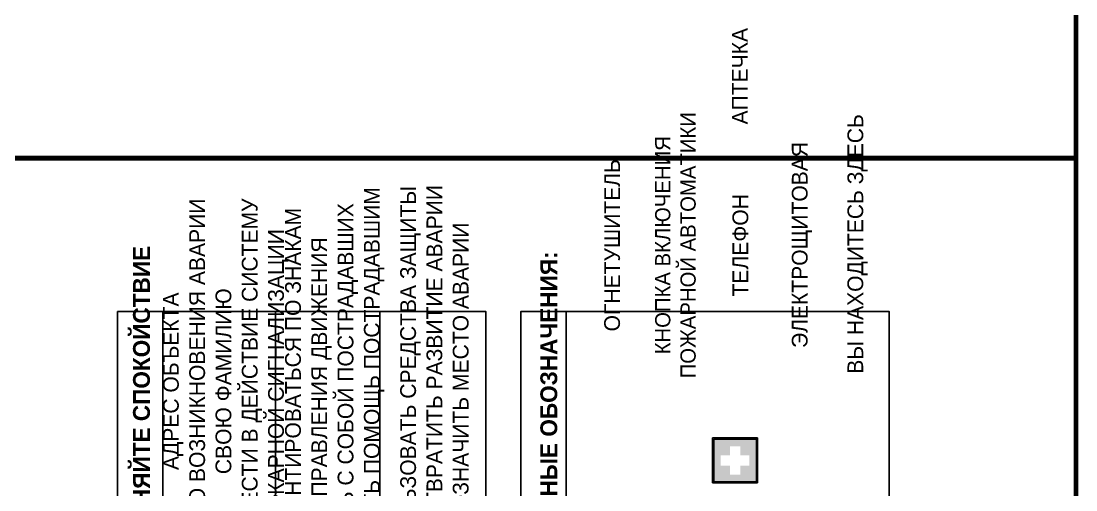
# Model space of a CAD drawing. Header units: millimetres. Extents: x 13114 to 67229, y 22859 to 38520.
# Drawn here: x 24451.7 to 24639.1, y 31231.6 to 31315 of the extents above; entities that cross this region are included whole.
import ezdxf

# ---------------------------------------------------------------- set-up
doc = ezdxf.new("R2010")
doc.units = ezdxf.units.MM
doc.styles.add('обычный', font='arial.ttf')

# ---------------------------------------------------------------- blocks, each defined once
blk = doc.blocks.new('A$C18900ED3')
h = blk.add_hatch(color=126)
h.paths.add_polyline_path([(-0.18, -0.18), (-7.02, -0.18), (-7.02, -7.02), (-0.18, -7.02)])
h.paths.add_polyline_path([(-5.89, -4.46), (-5.89, -2.77), (-4.46, -2.77), (-4.46, -1.31), (-2.77, -1.31), (-2.77, -2.77), (-1.33, -2.77), (-1.33, -4.46), (-2.77, -4.46), (-2.77, -5.89), (-4.46, -5.89), (-4.46, -4.46)], flags=16)
at = {"color": 126}
for p, q in [((-7.2, 0), (-7.2, -7.2)), ((0, 0), (-7.2, 0)), ((0, -7.2), (0, 0)), ((-7.02, -7.02), (-7.02, -0.18)), ((-7.02, -0.18), (-0.18, -0.18)), ((-0.18, -0.18), (-0.18, -7.02)), ((-7.2, -7.2), (0, -7.2)), ((-0.18, -7.02), (-7.02, -7.02))]:
    blk.add_line(p, q, dxfattribs=at)

msp = doc.modelspace()

# ---------------------------------------------------------------- linework, layer by layer
at = {"color": 1, "lineweight": 100}
for points in [[(24039.09, 31685.6), (24639.09, 31685.6), (24639.09, 31290.6), (24039.09, 31290.6)], [(24039.09, 31290.6), (24639.09, 31290.6), (24639.09, 30895.6), (24039.09, 30895.6)]]:
    msp.add_lwpolyline(points, close=True, dxfattribs=at)
for points in [[(24476.88, 31119.55), (24476.88, 31263.31), (24468.83, 31263.31), (24468.83, 31119.55)], [(24476.88, 31119.55), (24476.88, 31263.31), (24534.28, 31263.31), (24534.28, 31119.55)], [(24548.53, 31119.55), (24548.53, 31263.31), (24540.48, 31263.31), (24540.48, 31119.55)], [(24548.53, 31119.55), (24548.53, 31263.31), (24605.93, 31263.31), (24605.93, 31119.55)]]:
    msp.add_lwpolyline(points, close=True)
for points in [[(24496.88, 31177.96), (24496.88, 31119.55), (24496.88, 31263.31)], [(24515.45, 31177.96), (24515.45, 31119.55), (24515.45, 31263.31)]]:
    msp.add_lwpolyline(points)

# ---------------------------------------------------------------- block references
at = {"xscale": 1.111111111007631, "yscale": 1.111111111007631, "zscale": 1.111111111007631, "rotation": 89.99999999999999}
msp.add_blockref('A$C18900ED3', (24574.54, 31240.87), dxfattribs=at)

# ---------------------------------------------------------------- texts
at = {"lineweight": 0, "attachment_point": 5, "rotation": 90, "style": 'обычный'}
for s, insert, char_height, width in [('\\pi-8.4,l8.4,t8.4;{\\fProxima Nova Rg|b0|i0|c204|p2;АПТЕЧКА\\H1.1667x; }', (24579.4, 31305.16), 2.8, 126.6484), ('\\pi-8.1,l8.1,t8.1;{\\fProxima Nova Rg|b0|i0|c204|p2;КНОПКА ВКЛЮЧЕНИЯ\\PПОЖАРНОЙ АВТОМАТИКИ}', (24567.96, 31275.11), 2.7, 126.6484), ('\\pi-8.4,l8.4,t8.4;{\\fProxima Nova Rg|b0|i0|c204|p2;ВЫ НАХОДИТЕСЬ ЗДЕСЬ\\H1.1997x; }', (24600.31, 31275.34), 2.8, 126.6484), ('\\pi-8.4,l8.4,t8.4;{\\fProxima Nova Rg|b0|i0|c204|p2;ЭЛЕКТРОЩИТОВАЯ\\H1.1997x; }', (24590.43, 31275.16), 2.8, 126.6484), ('\\pi-8.4,l8.4,t8.4;{\\fProxima Nova Rg|b0|i0|c204|p2;ОГНЕТУШИТЕЛЬ\\H1.1997x; }', (24556.71, 31275.11), 2.8, 126.6484), ('\\pi-8.4,l8.4,t8.4;{\\fProxima Nova Rg|b0|i0|c204|p2;ОРИЕНТИРОВАТЬСЯ ПО ЗНАКАМ \\PНАПРАВЛЕНИЯ ДВИЖЕНИЯ\\PВЗЯТЬ С СОБОЙ ПОСТРАДАВШИХ\\PОКАЗАТЬ ПОМОЩЬ ПОСТРАДАВШИМ}', (24507.41, 31250.87), 2.8, 126.6484), ('\\pi-8.4,l8.4,t8.4;{\\fProxima Nova Rg|b0|i0|c204|p2;ИСПОЛЬЗОВАТЬ СРЕДСТВА ЗАЩИТЫ \\PПРЕДОТВРАТИТЬ РАЗВИТИЕ АВАРИИ\\PОБОЗНАЧИТЬ МЕСТО АВАРИИ}', (24525.14, 31250.81), 2.8, 126.6484), ('\\pi-8.4,l8.4,t8.4;{\\fProxima Nova Rg|b0|i0|c204|p2;АДРЕС ОБЪЕКТА\\PМЕСТО ВОЗНИКНОВЕНИЯ АВАРИИ\\PСВОЮ ФАМИЛИЮ\\PПРИВЕСТИ В ДЕЙСТВИЕ СИСТЕМУ \\PПОЖАРНОЙ СИГНАЛИЗАЦИИ}', (24488.05, 31250.94), 2.8, 126.6484), ('\\pi-8.4,l8.4,t8.4;{\\fProxima Nova Rg|b0|i0|c204|p2;ТЕЛЕФОН\\H1.1997x; }', (24579.5, 31275.1), 2.8, 126.6484), ('{\\fProxima Nova Rg|b1|i0|c204|p2;ДЕЙСТВИЯ ПРИ АВАРИИ: СОХРАНЯЙТЕ СПОКОЙСТВИЕ\\H1.6644x; }', (24473.52, 31218.49), 3, 175.1736), ('{\\fProxima Nova Rg|b1|i0|c204|p2;УСЛОВНЫЕ ОБОЗНАЧЕНИЯ:\\H1.1997x; }', (24545.47, 31245.13), 3, 175.1736)]:
    msp.add_mtext(s, dxfattribs=dict(at, insert=insert, char_height=char_height, width=width))

doc.saveas('drawing.dxf')
